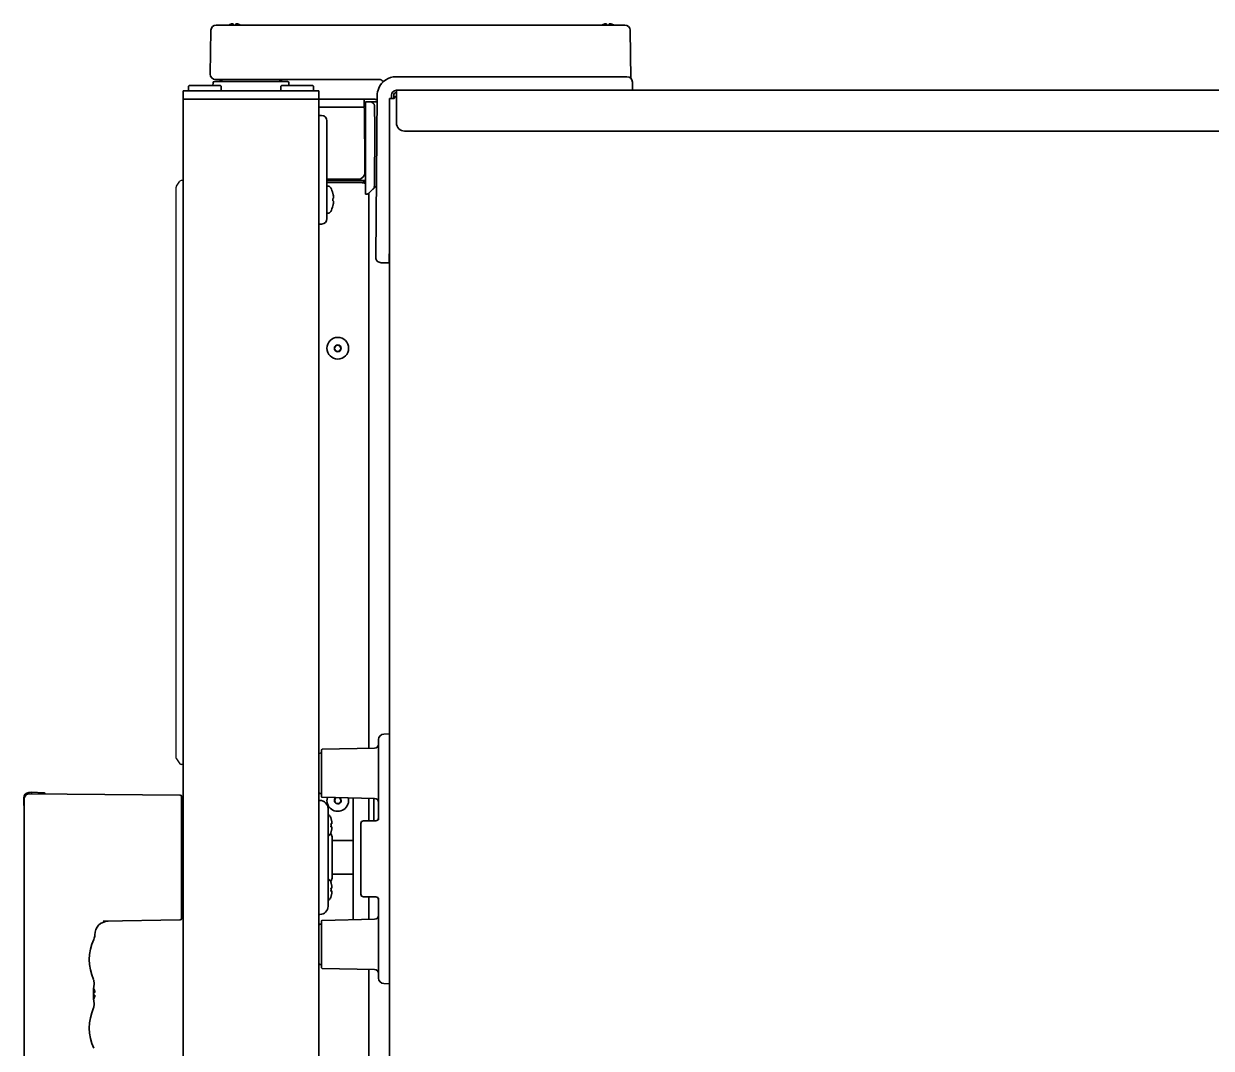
# Model space of a CAD drawing. Extents: x 6327 to 10269, y -393 to 3036.
# Drawn here: x 7337.4 to 7774.7, y 1567.8 to 1945 of the extents above; entities that cross this region are included whole.
import ezdxf

# ---------------------------------------------------------------- set-up
doc = ezdxf.new("R2010")
doc.units = 0
doc.header["$LTSCALE"] = 5
doc.layers.add('1', color=7, linetype='CONTINUOUS', true_color=0xffffff)
doc.layers.add('GEOM', color=7, linetype='CONTINUOUS')

msp = doc.modelspace()

# ---------------------------------------------------------------- linework, layer by layer
at = {"layer": '1', "color": 7, "linetype": 'Continuous', "lineweight": 35}
for p, q in [((7406.07, 1926.53), (7406.35, 1942.66)), ((7408.25, 1944.53), (7413.35, 1944.53)), ((7413.35, 1944.53), (7469.88, 1944.53)), ((7469.88, 1944.53), (7473.88, 1944.53)), ((7473.88, 1944.53), (7553.72, 1944.53)), ((7553.72, 1944.53), (7558.82, 1944.53)), ((7560.72, 1942.66), (7561.03, 1924.88)), ((7406.08, 1926.46), (7406.07, 1926.53)), ((7413.07, 1924.53), (7408.07, 1924.53)), ((7468.24, 1924.53), (7413.07, 1924.53)), ((7474.56, 1925.53), (7554.56, 1925.53)), ((7554.56, 1925.53), (7559.56, 1925.53)), ((7396.07, 1920.28), (7396.07, 1917.28)), ((7396.07, 1920.28), (7446.07, 1920.28)), ((7398.32, 1922.28), (7398.07, 1922.03)), ((7398.07, 1920.53), (7398.07, 1922.03)), ((7398.32, 1920.28), (7398.07, 1920.53)), ((7398.32, 1922.28), (7409.82, 1922.28)), ((7407.11, 1922.28), (7407.13, 1923.28)), ((7407.63, 1923.78), (7434.52, 1923.78)), ((7409.82, 1922.28), (7410.07, 1922.03)), ((7409.82, 1920.28), (7410.07, 1920.53)), ((7410.07, 1920.53), (7410.07, 1922.03)), ((7432.32, 1922.28), (7432.07, 1922.03)), ((7432.07, 1920.53), (7432.07, 1922.03)), ((7432.32, 1920.28), (7432.07, 1920.53)), ((7432.32, 1922.28), (7443.82, 1922.28)), ((7435.04, 1922.28), (7435.02, 1923.28)), ((7443.82, 1922.28), (7444.07, 1922.03)), ((7443.82, 1920.28), (7444.07, 1920.53)), ((7444.07, 1920.53), (7444.07, 1922.03)), ((7446.07, 1920.28), (7446.07, 1917.28)), ((7474.67, 1920.53), (7474.67, 1918.63)), ((7474.67, 1920.53), (8124.07, 1920.53)), ((7561.56, 1923.56), (7561.62, 1920.53)), ((7396.07, 1400.78), (7396.07, 1917.28)), ((7396.07, 1917.28), (7446.07, 1917.28)), ((7446.07, 1400.78), (7446.07, 1917.28)), ((7446.07, 1917.28), (7462.52, 1917.28)), ((7466.42, 1917.28), (7462.52, 1917.28)), ((7462.77, 1917.03), (7462.82, 1914.28)), ((7463.22, 1882.28), (7463.22, 1916.28)), ((7467.54, 1916.28), (7463.22, 1916.28)), ((7466.45, 1917.28), (7466.41, 1917.28)), ((7467.04, 1859.04), (7467.56, 1918.59)), ((7472.07, 1374.13), (7472.07, 1917.53)), ((7473.87, 1917.53), (7472.07, 1917.53)), ((7472.87, 1917.53), (7472.87, 1918.73)), ((7473.67, 1917.53), (7473.67, 1918.73)), ((7474.67, 1918.63), (7474.67, 1908.52)), ((7446.07, 1914.28), (7462.82, 1914.28)), ((7447.11, 1911.26), (7446.07, 1911.28)), ((7463.07, 1891.28), (7462.88, 1913.78)), ((7466.72, 1906.78), (7466.58, 1914.8)), ((7449.07, 1909.26), (7449.07, 1873.29)), ((7463.22, 1907.78), (7462.93, 1907.78)), ((7466.72, 1906.78), (7466.53, 1885.2)), ((7477.67, 1905.53), (7787.37, 1905.53)), ((7463.22, 1889.33), (7462.86, 1889.33)), ((7463.22, 1892.78), (7463.06, 1892.78)), ((7463.22, 1892.28), (7463.06, 1892.28)), ((7463.07, 1890.28), (7463.07, 1891.28)), ((7463.07, 1891.28), (7463.22, 1891.28)), ((7449.07, 1887.78), (7460.57, 1887.78)), ((7449.07, 1887.33), (7462.68, 1887.33)), ((7461.77, 1886.53), (7449.07, 1886.53)), ((7449.37, 1885.28), (7449.07, 1885.28)), ((7459.07, 1887.33), (7459.07, 1887.78)), ((7462.68, 1886.53), (7461.77, 1886.53)), ((7462.68, 1887.33), (7462.68, 1886.53)), ((7463.22, 1887.33), (7462.68, 1887.33)), ((7467.27, 1885.32), (7464.66, 1882.72)), ((7451.27, 1882.58), (7451.28, 1882.58)), ((7451.52, 1880.85), (7451.53, 1880.88)), ((7463.6, 1882.28), (7463.22, 1882.28)), ((7464.48, 1678.16), (7464.48, 1882.57)), ((7451.28, 1877.98), (7451.27, 1877.98)), ((7449.37, 1875.28), (7449.07, 1875.28)), ((7447.11, 1871.29), (7446.07, 1871.28)), ((7472.08, 1863.9), (7472.02, 1857.03)), ((7472.03, 1858.79), (7472.07, 1858.79)), ((7472.02, 1857.03), (7469.04, 1857.03)), ((7472.07, 1857.03), (7472.02, 1857.03)), ((7472.07, 1857.79), (7472.03, 1857.79)), ((7468.07, 1676.46), (7468.07, 1681.46)), ((7470, 1683.45), (7472.07, 1683.53)), ((7447.07, 1660.45), (7447.07, 1677.6)), ((7466.64, 1678.26), (7447.31, 1677.85)), ((7468.07, 1651.95), (7468.07, 1676.46)), ((7340.17, 1662.03), (7339.25, 1661.95)), ((7340.17, 1662.03), (7344.94, 1661.86)), ((7337.42, 1659.95), (7337.42, 1657.32)), ((7337.57, 1486.03), (7337.57, 1659.51)), ((7339.59, 1661.51), (7395.08, 1661.03)), ((7395.57, 1660.53), (7395.57, 1615.52)), ((7395.57, 1654.56), (7395.57, 1658.05)), ((7446.51, 1659.02), (7446.07, 1659.02)), ((7447.31, 1660.2), (7466.64, 1659.8)), ((7458.74, 1659.96), (7458.74, 1614.91)), ((7464.48, 1651.53), (7464.48, 1659.89)), ((7466.31, 1651.53), (7466.31, 1659.81)), ((7449.47, 1656.02), (7449.47, 1620.03)), ((7395.57, 1646.57), (7395.57, 1649.62)), ((7450.57, 1652.37), (7450.58, 1652.37)), ((7450.57, 1650.37), (7450.91, 1650.37)), ((7450.91, 1649.37), (7450.57, 1649.37)), ((7461.57, 1650.53), (7461.57, 1624.53)), ((7465.52, 1651.53), (7462.57, 1651.53)), ((7465.52, 1651.53), (7467.07, 1651.53)), ((7450.58, 1647.37), (7450.57, 1647.37)), ((7450.97, 1645.63), (7450.97, 1630.42)), ((7450.97, 1644.23), (7458.74, 1644.23)), ((7395.57, 1628.41), (7395.57, 1632.91)), ((7450.97, 1631.83), (7458.74, 1631.83)), ((7395.57, 1626.43), (7395.57, 1627.25)), ((7450.57, 1628.68), (7450.58, 1628.68)), ((7450.57, 1626.68), (7450.91, 1626.68)), ((7450.91, 1625.68), (7450.57, 1625.68)), ((7450.58, 1623.68), (7450.57, 1623.68)), ((7465.52, 1623.53), (7462.57, 1623.53)), ((7464.48, 1615.16), (7464.48, 1623.53)), ((7467.07, 1623.53), (7465.52, 1623.53)), ((7468.07, 1598.59), (7468.07, 1623.1)), ((7395.08, 1615.02), (7366.66, 1614.52)), ((7446.51, 1617.03), (7446.07, 1617.03)), ((7447.07, 1597.45), (7447.07, 1614.6)), ((7466.64, 1615.26), (7447.31, 1614.85)), ((7447.31, 1597.2), (7466.64, 1596.8)), ((7464.48, 1447.26), (7464.48, 1596.89)), ((7468.07, 1593.6), (7468.07, 1598.59)), ((7363.14, 1593.03), (7363.16, 1592.97)), ((7363.17, 1592.95), (7363.16, 1592.97)), ((7363.2, 1592.83), (7363.17, 1592.95)), ((7363.29, 1592.53), (7363.2, 1592.83)), ((7363.35, 1591.9), (7363.28, 1592.54)), ((7363.32, 1591.3), (7363.35, 1591.9)), ((7363.07, 1588.33), (7363.57, 1588.33)), ((7363.07, 1587.33), (7363.07, 1587.83)), ((7363.16, 1589.87), (7363.16, 1589.88)), ((7363.16, 1589.87), (7363.16, 1589.88)), ((7363.32, 1591.3), (7363.32, 1591.3)), ((7363.32, 1591.3), (7363.32, 1591.3)), ((7472.07, 1591.53), (7470, 1591.6)), ((7363.57, 1587.33), (7363.07, 1587.33)), ((7363.16, 1585.77), (7363.16, 1585.78)), ((7363.16, 1585.77), (7363.16, 1585.78)), ((7363.28, 1583.12), (7363.29, 1583.13)), ((7363.32, 1584.35), (7363.32, 1584.35)), ((7363.14, 1582.62), (7363.16, 1582.68)), ((7363.16, 1582.68), (7363.19, 1582.78)), ((7363.19, 1582.78), (7363.2, 1582.82))]:
    msp.add_line(p, q, dxfattribs=at)
for points in [[(7363.21, 1607.87), (7363.38, 1608.33), (7363.55, 1609.09), (7363.57, 1609.54)], [(7363.32, 1591.3), (7363.35, 1591.88), (7363.29, 1592.53)], [(7363.23, 1585.01), (7363.13, 1586.06), (7363.07, 1587.22), (7363.07, 1588.4), (7363.13, 1589.56), (7363.23, 1590.61), (7363.32, 1591.3)], [(7363.32, 1584.35), (7363.23, 1585.04), (7363.18, 1585.51)], [(7363.2, 1582.82), (7363.28, 1583.11), (7363.35, 1583.75), (7363.32, 1584.35)], [(7363.29, 1583.13), (7363.35, 1583.78), (7363.32, 1584.35)]]:
    msp.add_lwpolyline(points, dxfattribs=at)
for radius in [4, 1.25, 1.15]:
    msp.add_circle((7453.07, 1825.53), radius, dxfattribs=at)
for centre, radius, start, end in [((7408.25, 1942.63), 1.9, 90, 179), ((7558.82, 1942.63), 1.9, 1, 90), ((7408.07, 1926.53), 2, 182, 270), ((7408.62, 1921.53), 3, 48.59, 90), ((7433.52, 1921.53), 3, 90, 131.41), ((7474.56, 1918.53), 7, 90, 156.7487), ((7559.56, 1923.53), 2, 1, 90), ((7407.63, 1923.28), 0.5, 90, 179), ((7407.63, 1923.28), 0.5, 90, 179), ((7434.52, 1923.28), 0.5, 1, 90), ((7434.52, 1923.28), 0.5, 1, 90), ((7474.56, 1918.53), 7, 156.7487, 179.5), ((7474.67, 1918.73), 1.8, 90, 180), ((7455.82, 1917.03), 0.25, 0, 90), ((7462.52, 1917.03), 0.25, 1, 90), ((7465.08, 1914.78), 1.5, 1, 90), ((7466.42, 1915.28), 2, 55.9365, 90), ((7472.8, 1917.48), 0.25, 93.6563, 179.5), ((7474.67, 1918.73), 1, 90, 180), ((7447.07, 1909.26), 2, 0, 89), ((7462.38, 1913.78), 0.5, 0.5, 90), ((7460.57, 1890.28), 2.5, 270, 0), ((7450.37, 1887.43), 1.3, 164.1043, 174.7841), ((7449.28, 1887.53), 0.2, 174.7841, 270), ((7449.37, 1884.03), 1.25, 28.6021, 90), ((7456.87, 1887.53), 0.2, 270, 5.2159), ((7455.77, 1887.43), 1.3, 5.2159, 15.8957), ((7461.77, 1882.53), 4, 76.8963, 90), ((7462.68, 1885.53), 1.8, 72.4609, 90), ((7462.68, 1885.53), 1, 57.1577, 90), ((7465.03, 1885.21), 1.5, 315, 359.5), ((7442.49, 1880.28), 9.08, 14.6676, 28.6021), ((7442.6, 1880.35), 8.95, 12.6308, 14.3943), ((7442.49, 1880.28), 8.79, 357.391, 2.609), ((7442.6, 1880.35), 8.95, 4.1992, 12.6256), ((7442.61, 1880.35), 8.94, 3.3503, 4.1929), ((7463.6, 1883.78), 1.5, 270, 315), ((7442.49, 1880.28), 9.08, 331.3979, 345.3324), ((7442.6, 1880.2), 8.95, 345.6057, 347.3692), ((7442.6, 1880.2), 8.95, 347.3743, 355.8008), ((7442.61, 1880.2), 8.94, 355.8071, 356.6497), ((7447.07, 1873.29), 2, 271, 0), ((7449.37, 1876.53), 1.25, 270, 331.3979), ((7469.04, 1859.03), 2, 179.5, 270), ((7466.57, 1679.75), 1.5, 272.5, 0), ((7470.07, 1681.46), 2, 92, 180), ((7447.33, 1673.53), 3, 94.891, 114.7456), ((7447.32, 1677.6), 0.25, 92.5, 180), ((7339.42, 1659.95), 2, 95, 180), ((7344.92, 1661.36), 0.5, 12.2164, 88), ((7447.33, 1664.53), 3, 245.2544, 265.109), ((7339.57, 1659.51), 2, 89.5, 180), ((7395.07, 1660.53), 0.5, 0, 89.5), ((7396.07, 1658.05), 0.5, 89.5, 180), ((7446.47, 1656.02), 3, 0, 89.25), ((7447.32, 1660.45), 0.25, 180, 267.5), ((7453.07, 1659.03), 4, 163.4722, 14.1138), ((7453.07, 1659.03), 1.25, 121.1691, 56.4169), ((7453.07, 1659.03), 1.15, 112.1589, 65.4271), ((7466.57, 1658.3), 1.5, 0, 87.5), ((7337.67, 1657.32), 0.25, 180, 245.9607), ((7448.97, 1652.37), 1.5, 24.7199, 70.2058), ((7443.97, 1650.07), 7, 19.1821, 24.7199), ((7443.95, 1650.06), 7.01, 17.6949, 19.259), ((7443.41, 1649.87), 7.17, 356.0052, 3.9948), ((7443.95, 1650.06), 7.01, 16.1381, 17.6948), ((7443.94, 1650.06), 7.02, 15.8544, 16.1382), ((7443.94, 1650.05), 7.02, 14.5816, 15.8543), ((7443.93, 1650.05), 7.03, 14.0137, 14.5816), ((7443.92, 1650.05), 7.04, 13.0187, 14.0136), ((7443.92, 1650.05), 7.04, 12.287, 13.0187), ((7443.91, 1650.05), 7.05, 11.4455, 12.287), ((7443.89, 1650.04), 7.07, 10.5913, 11.4454), ((7443.88, 1650.04), 7.09, 9.8684, 10.5914), ((7443.85, 1650.04), 7.11, 8.8538, 9.8681), ((7443.83, 1650.03), 7.14, 8.2981, 8.854), ((7443.83, 1649.71), 7.14, 351.146, 351.7019), ((7443.77, 1650.03), 7.19, 6.7465, 8.2965), ((7443.77, 1649.72), 7.19, 351.7035, 353.2535), ((7446.74, 1650.62), 4.18, 2.3502, 3.3845), ((7446.74, 1650.62), 4.18, 356.6153, 357.5762), ((7446.74, 1649.12), 4.18, 2.4238, 3.3847), ((7446.74, 1649.12), 4.18, 356.6155, 357.6498), ((7446.7, 1650.62), 4.22, 1.9486, 2.3513), ((7446.68, 1650.62), 4.24, 1.3637, 1.9484), ((7446.66, 1650.62), 4.26, 0.8923, 1.3639), ((7446.64, 1650.62), 4.27, 0.4067, 0.8922), ((7446.64, 1650.62), 4.28, 359.464, 0.4068), ((7446.65, 1650.62), 4.27, 358.909, 359.4642), ((7446.66, 1650.62), 4.26, 358.523, 358.9089), ((7446.68, 1650.62), 4.24, 357.8846, 358.5233), ((7446.7, 1650.62), 4.21, 357.5752, 357.8843), ((7446.71, 1649.12), 4.21, 2.1156, 2.4248), ((7446.68, 1649.12), 4.24, 1.4767, 2.1153), ((7446.66, 1649.12), 4.26, 1.0911, 1.477), ((7446.65, 1649.12), 4.27, 0.5359, 1.091), ((7446.64, 1649.12), 4.28, 0.1029, 0.536), ((7446.64, 1649.12), 4.28, 359.5932, 0.1029), ((7446.65, 1649.12), 4.27, 359.1077, 359.5933), ((7446.66, 1649.12), 4.26, 358.6361, 359.1077), ((7446.68, 1649.12), 4.24, 358.0516, 358.6363), ((7446.7, 1649.12), 4.22, 357.6487, 358.0514), ((7462.57, 1650.53), 1, 90, 180), ((7467.07, 1652.53), 1, 270, 0), ((7448.97, 1647.37), 1.5, 289.7942, 335.2801), ((7443.97, 1649.67), 7, 335.2801, 340.8179), ((7449.47, 1645.63), 1.5, 0, 53.2696), ((7443.95, 1649.68), 7.01, 340.741, 342.3051), ((7443.95, 1649.68), 7.01, 342.3052, 343.8619), ((7443.94, 1649.68), 7.02, 343.8618, 344.1456), ((7443.94, 1649.69), 7.02, 344.1457, 345.4184), ((7443.93, 1649.69), 7.03, 345.4184, 345.9863), ((7443.92, 1649.69), 7.04, 345.9864, 346.9813), ((7443.92, 1649.69), 7.04, 346.9813, 347.713), ((7443.91, 1649.69), 7.05, 347.713, 348.5545), ((7443.89, 1649.7), 7.07, 348.5546, 349.4087), ((7443.88, 1649.7), 7.09, 349.4086, 350.1316), ((7443.85, 1649.7), 7.11, 350.1319, 351.1462), ((7448.97, 1628.68), 1.5, 24.7199, 70.2058), ((7443.97, 1626.38), 7, 19.1821, 24.7199), ((7449.47, 1630.42), 1.5, 306.7304, 0), ((7443.95, 1626.37), 7.01, 17.6949, 19.259), ((7443.95, 1626.37), 7.01, 16.1381, 17.6948), ((7443.94, 1626.37), 7.02, 15.8544, 16.1382), ((7443.94, 1626.37), 7.02, 14.5816, 15.8543), ((7443.93, 1626.37), 7.03, 14.0137, 14.5816), ((7443.92, 1626.36), 7.04, 13.0187, 14.0136), ((7443.92, 1626.36), 7.04, 12.287, 13.0187), ((7443.91, 1626.36), 7.05, 11.4455, 12.287), ((7443.89, 1626.36), 7.07, 10.5913, 11.4454), ((7443.88, 1626.35), 7.09, 9.8684, 10.5914), ((7443.85, 1626.35), 7.11, 8.8538, 9.8681), ((7443.83, 1626.35), 7.14, 8.2981, 8.854), ((7443.77, 1626.34), 7.19, 6.7465, 8.2965), ((7446.74, 1626.94), 4.18, 2.3502, 3.3845), ((7446.7, 1626.93), 4.22, 1.9486, 2.3513), ((7446.68, 1626.93), 4.24, 1.3637, 1.9484), ((7446.66, 1626.93), 4.26, 0.8923, 1.3639), ((7446.64, 1626.93), 4.27, 0.4067, 0.8922), ((7446.64, 1626.93), 4.28, 359.464, 0.4068), ((7446.65, 1626.93), 4.27, 358.909, 359.4642), ((7446.66, 1626.93), 4.26, 358.523, 358.9089), ((7446.68, 1626.93), 4.24, 357.8846, 358.5233), ((7448.97, 1623.68), 1.5, 289.7942, 335.2801), ((7443.97, 1625.98), 7, 335.2801, 340.8179), ((7443.41, 1626.18), 7.17, 356.0052, 3.9948), ((7443.95, 1625.99), 7.01, 340.741, 342.3051), ((7443.95, 1625.99), 7.01, 342.3052, 343.8619), ((7443.94, 1626), 7.02, 343.8618, 344.1456), ((7443.94, 1626), 7.02, 344.1457, 345.4184), ((7443.93, 1626), 7.03, 345.4184, 345.9863), ((7443.92, 1626), 7.04, 345.9864, 346.9813), ((7443.92, 1626), 7.04, 346.9813, 347.713), ((7443.91, 1626), 7.05, 347.713, 348.5545), ((7443.89, 1626.01), 7.07, 348.5546, 349.4087), ((7443.88, 1626.01), 7.09, 349.4086, 350.1316), ((7443.85, 1626.02), 7.11, 350.1319, 351.1462), ((7443.83, 1626.02), 7.14, 351.146, 351.7019), ((7443.77, 1626.03), 7.19, 351.7035, 353.2535), ((7446.74, 1626.93), 4.18, 356.6153, 357.5762), ((7446.74, 1625.44), 4.18, 2.4238, 3.3847), ((7446.74, 1625.43), 4.18, 356.6155, 357.6498), ((7446.7, 1626.93), 4.21, 357.5752, 357.8843), ((7446.71, 1625.43), 4.21, 2.1156, 2.4248), ((7446.68, 1625.43), 4.24, 1.4767, 2.1153), ((7446.66, 1625.43), 4.26, 1.0911, 1.477), ((7446.65, 1625.43), 4.27, 0.5359, 1.091), ((7446.64, 1625.43), 4.28, 0.1029, 0.536), ((7446.64, 1625.43), 4.28, 359.5932, 0.1029), ((7446.65, 1625.43), 4.27, 359.1077, 359.5933), ((7446.66, 1625.43), 4.26, 358.6361, 359.1077), ((7446.68, 1625.43), 4.24, 358.0516, 358.6363), ((7446.7, 1625.43), 4.22, 357.6487, 358.0514), ((7462.57, 1624.53), 1, 180, 270), ((7467.07, 1622.53), 1, 0, 90), ((7446.47, 1620.03), 3, 270.75, 0), ((7368.57, 1609.55), 5, 91, 180), ((7395.07, 1615.52), 0.5, 271, 360), ((7396.07, 1618), 0.5, 180, 270.5), ((7447.32, 1614.6), 0.25, 92.5, 180), ((7466.57, 1616.75), 1.5, 272.5, 0), ((7447.33, 1610.53), 3, 94.891, 114.7456), ((7379.57, 1600.38), 18, 155.3799, 204.086), ((7447.33, 1601.53), 3, 245.2544, 265.109), ((7447.32, 1597.45), 0.25, 180, 267.5), ((7466.57, 1595.3), 1.5, 0, 87.5), ((7470.07, 1593.6), 2, 180, 268), ((7358.97, 1587.64), 4.75, 26.6813, 28.0074), ((7358.97, 1587.64), 4.74, 25.5402, 26.6812), ((7358.98, 1587.65), 4.74, 24.5722, 25.5402), ((7358.98, 1587.65), 4.73, 23.3175, 24.5722), ((7358.99, 1587.65), 4.73, 22.5474, 23.3174), ((7358.99, 1587.65), 4.72, 21.0025, 22.5476), ((7359, 1587.66), 4.72, 20.5181, 21.0023), ((7359.01, 1587.66), 4.7, 18.4656, 20.5187), ((7359.03, 1587.67), 4.68, 17.3773, 18.465), ((7359.05, 1587.67), 4.67, 16.3949, 17.3772), ((7359.08, 1587.68), 4.64, 14.3176, 16.3964), ((7361.58, 1588.57), 2.01, 5.1401, 7.2744), ((7361.58, 1588.58), 2.01, 352.7259, 354.7415), ((7361.6, 1588.57), 1.98, 4.2856, 5.1372), ((7361.61, 1588.58), 1.97, 3.0233, 4.286), ((7361.62, 1588.58), 1.96, 1.9964, 3.0228), ((7361.63, 1588.58), 1.95, 0.9261, 1.9964), ((7361.63, 1588.58), 1.95, 358.8459, 0.9258), ((7361.63, 1588.58), 1.96, 357.6234, 358.8455), ((7361.62, 1588.58), 1.96, 356.7841, 357.6235), ((7361.61, 1588.58), 1.97, 355.3984, 356.7833), ((7361.6, 1588.58), 1.98, 354.7442, 355.3991), ((7358.97, 1588.01), 4.75, 331.9926, 333.3187), ((7358.97, 1588.01), 4.74, 333.3188, 334.4598), ((7358.98, 1588.01), 4.74, 334.4598, 335.4278), ((7358.98, 1588), 4.73, 335.4278, 336.6825), ((7358.99, 1588), 4.73, 336.6826, 337.4526), ((7358.99, 1588), 4.72, 337.4524, 338.9975), ((7359, 1588), 4.72, 338.9977, 339.4819), ((7359.01, 1587.99), 4.7, 339.4813, 341.5344), ((7359.03, 1587.99), 4.68, 341.535, 342.6227), ((7359.05, 1587.98), 4.67, 342.6228, 343.6051), ((7359.08, 1587.97), 4.64, 343.6036, 345.6824), ((7361.58, 1587.07), 2.01, 5.2585, 7.2741), ((7361.58, 1587.08), 2.01, 352.7256, 354.8598), ((7361.6, 1587.07), 1.98, 4.6009, 5.2558), ((7361.61, 1587.08), 1.97, 3.2167, 4.6016), ((7361.62, 1587.08), 1.96, 2.3765, 3.2159), ((7361.63, 1587.08), 1.95, 1.1545, 2.3767), ((7361.63, 1587.08), 1.95, 0.1995, 1.1541), ((7361.63, 1587.08), 1.95, 359.0741, 0.1995), ((7361.63, 1587.08), 1.95, 358.0037, 359.0738), ((7361.63, 1587.08), 1.96, 356.9771, 358.0037), ((7361.61, 1587.08), 1.97, 355.714, 356.9766), ((7361.6, 1587.08), 1.98, 354.8627, 355.7144), ((7379.57, 1575.28), 18, 155.914, 204.6201)]:
    msp.add_arc(centre, radius, start, end, dxfattribs=at)
for centre, major_axis, ratio, start_param, end_param in [((7468.24, 1922.53), (0, -2), 1, 2.356195, 3.141593), ((7477.67, 1908.52), (3, 0), 0.99863, 3.141593, 4.712389), ((7326.1, 1662.02), (14.32, -0.5), 0.034884, 0.001219, 0.055046)]:
    msp.add_ellipse(centre, major_axis=major_axis, ratio=ratio, start_param=start_param, end_param=end_param, dxfattribs=at)
for points in [[(7414.07, 1945.02), (7414.02, 1945.01), (7413.91, 1944.98), (7413.75, 1944.93), (7413.59, 1944.87), (7413.43, 1944.81), (7413.28, 1944.74), (7413.13, 1944.67), (7412.96, 1944.58), (7412.84, 1944.51), (7412.77, 1944.47)], [(7414.57, 1945.02), (7414.55, 1945.02), (7414.5, 1945.03), (7414.43, 1945.04), (7414.36, 1945.04), (7414.29, 1945.04), (7414.22, 1945.04), (7414.14, 1945.03), (7414.1, 1945.02), (7414.07, 1945.02)], [(7416.07, 1945.02), (7416.05, 1945.03), (7416, 1945.03), (7415.92, 1945.04), (7415.85, 1945.04), (7415.78, 1945.04), (7415.71, 1945.04), (7415.64, 1945.03), (7415.6, 1945.02), (7415.57, 1945.02)], [(7415.57, 1945.02), (7415.57, 1945.01), (7415.57, 1944.98), (7415.57, 1944.93), (7415.57, 1944.87), (7415.57, 1944.81), (7415.57, 1944.74), (7415.57, 1944.67), (7415.57, 1944.58), (7415.57, 1944.51), (7415.57, 1944.47)], [(7552.07, 1945.02), (7552.05, 1945.02), (7552, 1945.03), (7551.93, 1945.04), (7551.86, 1945.04), (7551.79, 1945.04), (7551.72, 1945.04), (7551.64, 1945.03), (7551.6, 1945.02), (7551.57, 1945.02)], [(7553.57, 1945.02), (7553.55, 1945.03), (7553.5, 1945.03), (7553.42, 1945.04), (7553.35, 1945.04), (7553.28, 1945.04), (7553.21, 1945.04), (7553.14, 1945.03), (7553.1, 1945.02), (7553.07, 1945.02)], [(7553.07, 1945.02), (7553.07, 1945.01), (7553.07, 1944.98), (7553.07, 1944.93), (7553.07, 1944.87), (7553.07, 1944.81), (7553.07, 1944.74), (7553.07, 1944.67), (7553.07, 1944.58), (7553.07, 1944.51), (7553.07, 1944.47)], [(7451.52, 1879.7), (7451.46, 1879.78), (7451.36, 1879.83), (7451.27, 1879.88)], [(7451.53, 1879.68), (7451.53, 1879.68), (7451.52, 1879.69), (7451.52, 1879.7)]]:
    msp.add_open_spline(points, degree=3, dxfattribs=at)
for points, knots in [([(7414.57, 1944.53), (7414.57, 1944.63), (7414.57, 1944.72), (7414.57, 1944.84), (7414.57, 1944.88), (7414.57, 1944.96), (7414.57, 1944.99), (7414.57, 1945.02)], [0, 0, 0, 0, 0.457375, 0.457375, 0.728688, 0.728688, 1, 1, 1, 1]), ([(7417.28, 1944.53), (7417.1, 1944.63), (7416.93, 1944.72), (7416.64, 1944.84), (7416.53, 1944.88), (7416.3, 1944.96), (7416.19, 1944.99), (7416.07, 1945.02)], [0, 0, 0, 0, 0.457379, 0.457379, 0.728689, 0.728689, 1, 1, 1, 1]), ([(7551.57, 1945.02), (7551.52, 1945.01), (7551.41, 1944.98), (7551.25, 1944.93), (7551.09, 1944.87), (7550.93, 1944.81), (7550.78, 1944.74), (7550.63, 1944.67), (7550.49, 1944.6), (7550.4, 1944.55), (7550.38, 1944.53)], [0, 0, 0, 0, 0.134116, 0.268232, 0.402347, 0.536463, 0.670579, 0.804695, 0.938811, 1, 1, 1, 1]), ([(7552.07, 1944.53), (7552.07, 1944.63), (7552.07, 1944.72), (7552.07, 1944.84), (7552.07, 1944.88), (7552.07, 1944.96), (7552.07, 1944.99), (7552.07, 1945.02)], [0, 0, 0, 0, 0.457375, 0.457375, 0.728688, 0.728688, 1, 1, 1, 1]), ([(7554.87, 1944.47), (7554.67, 1944.6), (7554.46, 1944.7), (7554.14, 1944.84), (7554.03, 1944.88), (7553.8, 1944.96), (7553.69, 1944.99), (7553.57, 1945.02)], [0, 0, 0, 0, 0.5, 0.5, 0.75, 0.75, 1, 1, 1, 1]), ([(7474.73, 1918.65), (7474.69, 1918.61), (7474.66, 1918.57), (7474.58, 1918.48), (7474.54, 1918.43), (7474.48, 1918.35), (7474.46, 1918.32), (7474.41, 1918.27), (7474.39, 1918.24), (7474.29, 1918.1), (7474.21, 1917.99), (7474.04, 1917.76), (7473.96, 1917.64), (7473.87, 1917.53)], [0, 0, 0, 0, 0.123449, 0.123449, 0.269541, 0.269541, 0.342587, 0.342587, 0.415633, 0.415633, 0.707816, 0.707816, 1, 1, 1, 1]), ([(7462.94, 1906.78), (7462.98, 1906.78), (7463.05, 1906.78), (7463.13, 1906.78), (7463.18, 1906.78), (7463.2, 1906.78), (7463.21, 1906.78), (7463.22, 1906.78), (7463.22, 1906.78)], [0, 0, 0, 0, 0.410578, 0.72923, 0.845892, 0.930928, 0.982582, 1, 1, 1, 1]), ([(7463.22, 1886.31), (7463.18, 1886.32), (7463, 1886.36), (7462.82, 1886.4), (7462.68, 1886.42)], [0, 0, 0, 0, 0.24515, 1, 1, 1, 1]), ([(7451.27, 1880.68), (7451.3, 1880.69), (7451.39, 1880.74), (7451.48, 1880.79), (7451.52, 1880.85)], [0, 0, 0, 0, 0.314454, 1, 1, 1, 1]), ([(7340.4, 1661.55), (7340.35, 1661.58), (7340.28, 1661.69), (7340.24, 1661.86), (7340.21, 1661.95), (7340.19, 1662.03), (7340.17, 1662.03)], [0, 0, 0, 0, 0.366186, 0.687736, 0.908142, 1, 1, 1, 1])]:
    msp.add_open_spline(points, degree=3, knots=knots, dxfattribs=at)
at = {"layer": 'GEOM', "color": 7, "linetype": 'Continuous'}
for p, q in [((7393.57, 1674.63), (7393.57, 1884.92)), ((7393.66, 1885.2), (7394.92, 1887.06)), ((7396.07, 1887.28), (7395.34, 1887.28)), ((7396.07, 1672.28), (7396.07, 1887.28)), ((7393.66, 1674.35), (7394.92, 1672.49)), ((7396.07, 1672.28), (7395.34, 1672.28))]:
    msp.add_line(p, q, dxfattribs=at)
for centre, start, end in [((7394.07, 1884.92), 145.7131, 180), ((7395.34, 1886.78), 90, 145.7131), ((7394.07, 1674.63), 180, 214.2869), ((7395.34, 1672.78), 214.2869, 270)]:
    msp.add_arc(centre, 0.5, start, end, dxfattribs=at)

doc.saveas('drawing.dxf')
